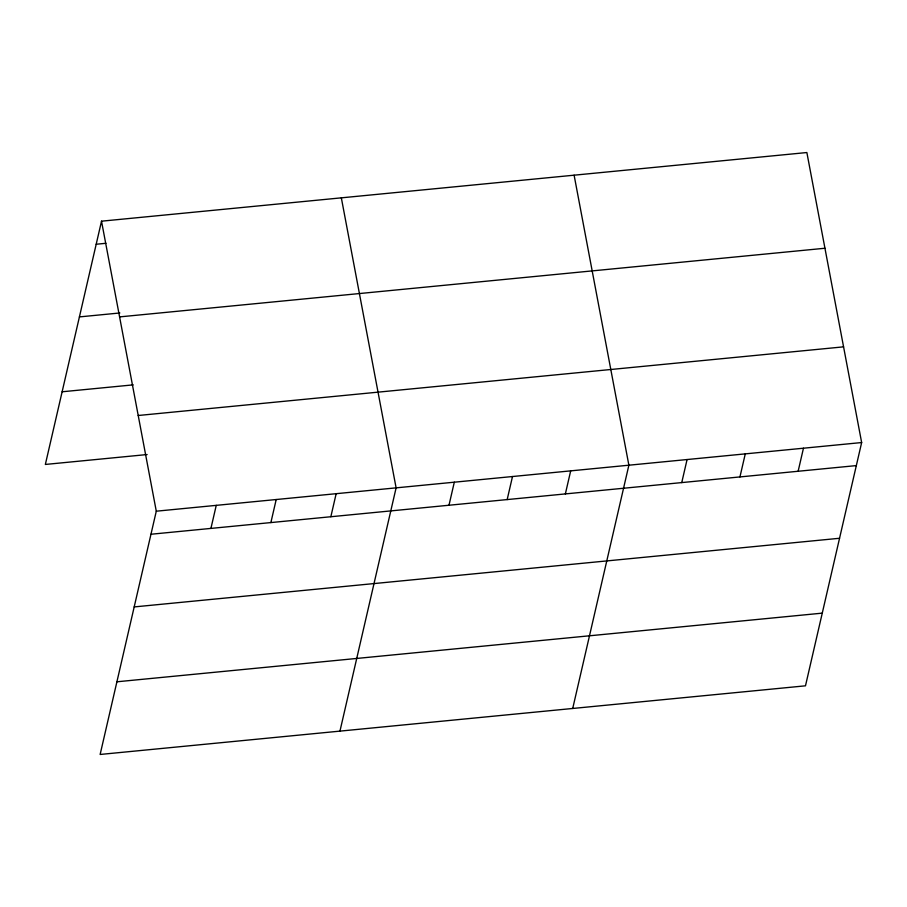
<?xml version="1.0" encoding="UTF-8"?>
<svg xmlns="http://www.w3.org/2000/svg" width="907" height="907" viewBox="0 0 907 907"><rect width="100%" height="100%" fill="white"/><g stroke="black" fill="none" stroke-linecap="round" stroke-linejoin="round"><path stroke-width="1.36" d="M101.516 221.183L156.287 511.197L100.133 754.465L805.484 685.817L861.65 442.548L806.867 152.535L101.516 221.183L45.35 464.452L147.138 454.543M210.923 528.418L216.251 505.358M270.876 522.579L276.204 499.53M330.84 516.741L336.157 493.691M339.955 731.121L396.11 487.853L341.338 197.851M448.988 505.244L454.305 482.195M507.172 499.587L512.5 476.526M565.367 493.918L570.684 470.869M572.714 708.469L628.88 465.2L574.108 175.198M681.747 482.592L687.075 459.543M739.942 476.923L745.271 453.874M798.137 471.266L803.455 448.217M96.187 244.244L105.949 243.291M79.408 316.906L119.849 312.972M119.588 316.894L824.951 248.246M62.13 391.779L133.238 384.863M138.215 415.497L843.578 346.848M156.287 511.197L861.65 442.548M150.97 534.246L856.333 465.597M134.191 606.919L839.553 538.27M116.901 681.792L822.264 613.143"/></g></svg>
